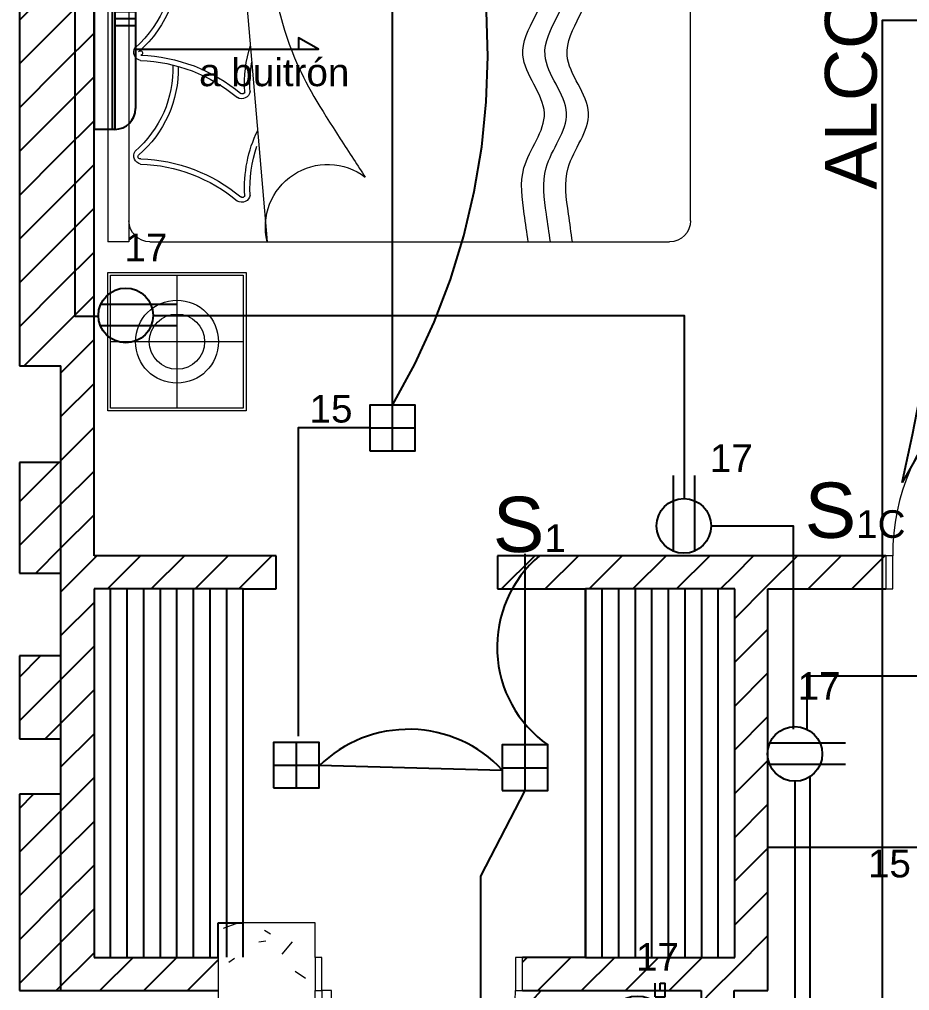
# Model space of a CAD drawing. Header units: inches. Extents: x 131 to 82119, y 71 to 16923.
# Drawn here: x 374.903 to 378.123, y 127.143 to 130.656 of the extents above; entities that cross this region are included whole.
import ezdxf
from ezdxf.enums import TextEntityAlignment as Align

# ---------------------------------------------------------------- set-up
doc = ezdxf.new("R2010")
doc.units = ezdxf.units.IN
doc.header["$MEASUREMENT"] = 0
doc.linetypes.add('HIDDEN', pattern=[9.525, 6.35, -3.175])
for name, color, linetype, lineweight in [('A-DOOR-____-MCUT', 31, 'Continuous', 18), ('A-DOOR-____-OTLN', 31, 'Continuous', 18), ('A-DOOR-FRAM-MCUT', 31, 'Continuous', 18), ('DUCTO-PARED O TECHO', 7, 'Continuous', 25), ('I-FURN-____-OTLN', 30, 'Continuous', 18), ('RED-TELEVISIÓN', 84, 'TELEVISION', 25), ('S-COLS-____-MCUT', 52, 'Continuous', 18), ('S-COLS-____-OTLN', 52, 'Continuous', 18), ('SIMBOLOGIA', 150, 'Continuous', 25), ('SIMBOLOGÍA', 150, 'Continuous', 25)]:
    doc.layers.add(name, color=color, linetype=linetype, lineweight=lineweight)
for name, color, linetype in [('Arquitectonico', 253, 'Continuous'), ('BLOQUES TOMAS Y LUCES', 140, 'Continuous'), ('INTERRUPTORES', 6, 'Continuous'), ('LAMPARAS', 20, 'Continuous'), ('LUCES Y TOMAS', 5, 'Continuous'), ('Retorno', 5, 'HIDDEN')]:
    doc.layers.add(name, color=color, linetype=linetype)
doc.styles.add('Arial_2', font='arial.ttf', dxfattribs={"height": 0.089295})
doc.styles.get("Standard").update_dxf_attribs({"font": 'arial.ttf'})
doc.linetypes.add('TELEVISION', pattern='A,0.32,-0.13,["TV",Standard,S=0.065,R=0,X=-0.065,Y=-0.0325],-0.13', length=0.58)
pattern_1 = [(45, (392.16384, 133.34242), (-0.07919596, 0.07919596), [])]

# ---------------------------------------------------------------- blocks, each defined once
blk = doc.blocks.new('M_Concrete-Rectangular-Column - Columna Concreto 0_50x0_35-V2-ARQ-P2')
at = {"layer": 'S-COLS-____-OTLN'}
h = blk.add_hatch(dxfattribs=at)
h.set_pattern_fill('FP_7', style=0, pattern_type=2)
h.set_pattern_definition([(320, (6.204, -16.366), (-0.047308, -0.546432), [0.057, -0.629]), (265, (6.204, -16.366), (0.57337, 0.105429), [0.046, -0.503]), (10.451, (6.2, -16.412), (0.525708, -0.440955), [0.049, -0.534]), (316.184, (6.357, -16.366), (-0.12606, -0.813123), [0.086, -0.943]), (6.636, (6.346, -16.434), (0.742252, -0.711995), [0.073, -0.801]), (261.184, (6.357, -16.366), (0.742616, -0.71223), [0.069, -0.754]), (291, (6.318, -16.443), (-0.306292, -0.454985), [0.057, -0.629]), (236, (6.318, -16.443), (0.552594, -0.185766), [0.046, -0.503]), (341.451, (6.293, -16.481), (0.246016, -0.640536), [0.049, -0.534]), (307.5, (6.204, -16.366), (0.2541166, -0.009206), [0.025, -0.472, 0.025, -0.485, -0.505]), (307.5, (6.204, -16.366), (0.2541166, -0.009206), [-1.007, 0.025, -0.48]), (277.5, (6.204, -16.366), (0.3007382, -0.2004608), [0.025, -0.266, 0.025, -0.46, -0.192]), (277.5, (6.204, -16.366), (0.3007382, -0.2004608), [-0.776, 0.025, -0.167]), (237.5, (6.204, -16.197), (-0.0170776, -0.406483), [0.025, -0.165, 0.025, -0.569, -0.789]), (237.5, (6.204, -16.197), (-0.0170776, -0.406483), [-0.785, 0.025, -0.764]), (227.5, (6.204, -16.12), (0.076008, -0.443999), [0.025, -0.223, 0.025, -0.37, -0.56]), (227.5, (6.204, -16.12), (0.076008, -0.443999), [-0.642, 0.025, -0.535])])
h.paths.add_polyline_path([(-0.25, -0.175), (0.25, -0.175), (0.25, 0.175), (-0.25, 0.175)], flags=0)
at = {"layer": 'S-COLS-____-MCUT'}
for p, q in [((0.1252, 0.175), (-0.25, 0.175)), ((-0.25, 0.175), (-0.25, -0.175)), ((0.25, -0.175), (0.25, 0.0845)), ((-0.25, -0.175), (0.0052, -0.175)), ((0.1252, -0.175), (0.25, -0.175))]:
    blk.add_line(p, q, dxfattribs=at)
blk = doc.blocks.new('Puertas Revit Lisas - 0_75  x 2_70-1766043-ARQ-P2')
at = {"layer": 'A-DOOR-____-MCUT'}
for p, q in [((0.35, 0.756825), (0.315, 0.756825)), ((0.315, 0.756825), (0.315, 0.056825)), ((0.35, 0.056825), (0.35, 0.756825)), ((0.315, 0.056825), (0.35, 0.056825))]:
    blk.add_line(p, q, dxfattribs=at)
at = {"layer": 'A-DOOR-____-OTLN'}
blk.add_arc((0.35, 0.056825), 0.7, 90, 180, dxfattribs=at)
at = {"layer": 'A-DOOR-FRAM-MCUT'}
for p, q in [((-0.35, 0.056825), (-0.375, 0.056825)), ((-0.375, 0.056825), (-0.375, -0.063175)), ((-0.35, -0.063175), (-0.35, 0.056825)), ((0.35, 0.056825), (0.35, -0.063175)), ((0.375, 0.056825), (0.35, 0.056825)), ((0.375, -0.063175), (0.375, 0.056825)), ((-0.375, -0.063175), (-0.35, -0.063175)), ((0.35, -0.063175), (0.375, -0.063175))]:
    blk.add_line(p, q, dxfattribs=at)
blk = doc.blocks.new('Puertas Revit Lisas - 0_85 X 2_70-1759834-ARQ-P2')
at = {"layer": 'A-DOOR-____-MCUT'}
for p, q in [((0.4, 0.856825), (0.365, 0.856825)), ((0.365, 0.856825), (0.365, 0.056825)), ((0.4, 0.056825), (0.4, 0.856825)), ((0.365, 0.056825), (0.4, 0.056825))]:
    blk.add_line(p, q, dxfattribs=at)
at = {"layer": 'A-DOOR-____-OTLN'}
blk.add_arc((0.4, 0.056825), 0.8, 90, 180, dxfattribs=at)
at = {"layer": 'A-DOOR-FRAM-MCUT'}
for p, q in [((-0.4, 0.056825), (-0.425, 0.056825)), ((-0.425, 0.056825), (-0.425, -0.063175)), ((-0.4, -0.063175), (-0.4, 0.056825)), ((0.4, 0.056825), (0.4, -0.063175)), ((0.425, 0.056825), (0.4, 0.056825)), ((0.425, -0.063175), (0.425, 0.056825)), ((-0.425, -0.063175), (-0.4, -0.063175)), ((0.4, -0.063175), (0.425, -0.063175))]:
    blk.add_line(p, q, dxfattribs=at)
blk = doc.blocks.new('CAMA DE 1.57')
at = {"layer": 'I-FURN-____-OTLN'}
for p, q in [((3303.355, 1491.157), (3304.955, 1491.157)), ((3303.355, 1491.0808), (3303.355, 1491.157)), ((3304.955, 1491.0808), (3304.955, 1491.157)), ((3303.355, 1491.0808), (3304.955, 1491.0808)), ((3303.355, 1489.125), (3303.355, 1491.0046)), ((3304.955, 1491.0046), (3304.955, 1489.125)), ((3303.355, 1490.7179), (3304.955, 1490.5805)), ((3304.8788, 1489.0488), (3303.4312, 1489.0488))]:
    blk.add_line(p, q, dxfattribs=at)
for centre, radius, start, end in [((3303.4312, 1491.0046), 0.0762, 90, 180), ((3304.8788, 1491.0046), 0.0762, 0, 90), ((3303.6023, 1491.3156), 0.4135, 262.6044, 319.3399), ((3303.6023, 1491.3156), 0.3941, 262.6044, 319.3399), ((3303.9538, 1491.3156), 0.4135, 262.6044, 319.3399), ((3303.9174, 1491.0323), 0.031, 11.394, 121.243), ((3303.9538, 1491.3156), 0.3941, 262.6044, 319.3399), ((3303.9212, 1491.0405), 0.0077, 338.8175, 132.6422), ((3304.2689, 1491.0323), 0.031, 11.394, 121.243), ((3304.2721, 1491.0396), 0.00801, 125.2131, 346.2466), ((3304.3283, 1491.3156), 0.3941, 268.1336, 319.3399), ((3304.3283, 1491.3156), 0.4135, 268.9318, 319.3399), ((3304.6433, 1491.0323), 0.031, 11.394, 121.243), ((3304.6471, 1491.0405), 0.0077, 338.8175, 132.6422), ((3304.5269, 1491.0593), 0.5989, 182.0664, 193.2946), ((3304.5269, 1491.0593), 0.5796, 182.0664, 193.7465), ((3304.8784, 1491.0593), 0.5989, 182.0664, 219.7959), ((3304.8784, 1491.0593), 0.5796, 182.0664, 219.7959), ((3305.2529, 1491.0593), 0.5989, 182.0664, 219.7959), ((3305.2529, 1491.0593), 0.5796, 182.0664, 219.7959), ((3303.5574, 1490.8943), 0.031, 100.7013, 211.609), ((3303.5498, 1490.8974), 0.00818, 94.4896, 244.4234), ((3303.9089, 1490.8943), 0.031, 100.7013, 211.609), ((3303.9013, 1490.8974), 0.00818, 94.4896, 244.4234), ((3303.0313, 1490.4869), 0.6346, 19.0613, 38.0554), ((3303.0313, 1490.4869), 0.6539, 18.3093, 38.0554), ((3303.3828, 1490.4869), 0.6346, 16.1216, 38.0554), ((3303.3828, 1490.4869), 0.6539, 15.4709, 38.0554), ((3304.3829, 1490.1943), 0.4681, 86.296, 107.2201), ((3304.4064, 1490.6727), 0.031, 280.1867, 30.4684), ((3304.4113, 1490.6703), 0.009, 282.0448, 39.1961), ((3304.7573, 1490.1943), 0.4681, 86.296, 116.0094), ((3304.7809, 1490.6727), 0.031, 280.1867, 30.4684), ((3304.7857, 1490.6703), 0.009, 282.0448, 39.1961), ((3304.3829, 1490.1943), 0.4488, 86.296, 100.0081), ((3304.7573, 1490.1943), 0.4488, 86.296, 109.3668), ((3304.9006, 1490.3618), 0.2254, 76.0392, 217.0757), ((3303.4312, 1489.125), 0.0762, 180, 270), ((3304.8788, 1489.125), 0.0762, 270, 0)]:
    blk.add_arc(centre, radius, start, end, dxfattribs=at)
for points, knots in [([(3303.355, 1490.6546), (3303.5285, 1490.6332), (3303.8463, 1490.5934), (3304.2603, 1490.5181), (3304.4711, 1490.3883), (3304.5819, 1490.3163), (3304.5819, 1490.3163), (3304.5819, 1490.3163), (3304.5819, 1490.3163), (3304.6319, 1490.2838), (3304.6819, 1490.2512), (3304.7208, 1490.2259)], [70.755132, 70.755132, 70.755132, 70.755132, 597.255165, 1033.739417, 1347.215247, 1347.215247, 1347.215247, 1347.215249, 1347.215249, 1347.215249, 1488.711878, 1488.711878, 1488.711878, 1488.711878]), ([(3304.955, 1489.6361), (3304.9217, 1489.6409), (3304.8884, 1489.6458), (3304.855, 1489.6506), (3304.7984, 1489.6588), (3304.6703, 1489.6775), (3304.4865, 1489.5149), (3304.2577, 1489.7424), (3304.0069, 1489.4664), (3303.7693, 1489.7462), (3303.5598, 1489.5152), (3303.4228, 1489.6058), (3303.355, 1489.6506)], [-0.098553, -0.098553, -0.098553, -0.098553, 0, 0, 0, 0.167365, 0.378819, 0.602552, 0.899917, 1.156055, 1.376976, 1.593118, 1.593118, 1.593118, 1.593118]), ([(3304.955, 1489.5561), (3304.9217, 1489.5609), (3304.8884, 1489.5658), (3304.855, 1489.5706), (3304.7984, 1489.5788), (3304.6703, 1489.5975), (3304.4865, 1489.4349), (3304.2577, 1489.6624), (3304.0069, 1489.3864), (3303.7693, 1489.6662), (3303.5598, 1489.4352), (3303.4228, 1489.5258), (3303.355, 1489.5706)], [-0.098553, -0.098553, -0.098553, -0.098553, 0, 0, 0, 0.167365, 0.378819, 0.602552, 0.899917, 1.156055, 1.376976, 1.593118, 1.593118, 1.593118, 1.593118]), ([(3304.955, 1489.4762), (3304.9217, 1489.481), (3304.8884, 1489.4858), (3304.855, 1489.4906), (3304.855, 1489.4906), (3304.855, 1489.4906), (3304.855, 1489.4906), (3304.7984, 1489.4988), (3304.6703, 1489.5175), (3304.4865, 1489.3549), (3304.2577, 1489.5824), (3304.0069, 1489.3064), (3303.7693, 1489.5862), (3303.5598, 1489.3552), (3303.4228, 1489.4458), (3303.355, 1489.4906)], [-0.098412, -0.098412, -0.098412, -0.098412, 0, 0, 0, 0, 0, 0, 0.167365, 0.378819, 0.602552, 0.899917, 1.156055, 1.376976, 1.593118, 1.593118, 1.593118, 1.593118])]:
    blk.add_open_spline(points, degree=3, knots=knots, dxfattribs=at)
blk = doc.blocks.new('MESA DE NOCHE')
at = {"layer": 'I-FURN-____-OTLN'}
for p, q in [((3304.8362, 1490.6446), (3305.3362, 1490.6446)), ((3304.8362, 1490.1446), (3304.8362, 1490.6446)), ((3304.8362, 1490.5684), (3304.8362, 1490.6446)), ((3304.8462, 1490.6346), (3305.3262, 1490.6346)), ((3304.8462, 1490.1546), (3304.8462, 1490.6346)), ((3305.0862, 1490.1546), (3305.0862, 1490.6346)), ((3305.3262, 1490.6346), (3305.3262, 1490.1546)), ((3305.3362, 1490.6446), (3305.3362, 1490.1446)), ((3305.3262, 1490.3946), (3304.8462, 1490.3946)), ((3305.3362, 1490.1446), (3304.8362, 1490.1446)), ((3305.3262, 1490.1546), (3304.8462, 1490.1546))]:
    blk.add_line(p, q, dxfattribs=at)
for radius in [0.15, 0.1]:
    blk.add_circle((3305.0862, 1490.3946), radius, dxfattribs=at)
blk = doc.blocks.new('TOMA')
at = {"layer": 'SIMBOLOGIA'}
for p, q in [((-0.0301, 0.2165), (-0.0301, 0.0062)), ((0.0294, 0.2165), (0.0294, 0.1463)), ((0.0294, 0.1463), (0.0294, 0.0059))]:
    blk.add_line(p, q, dxfattribs=at)
blk.add_circle((0, 0.0761), 0.0761, dxfattribs=at)
blk = doc.blocks.new('TOMA GFCI')
at = {"layer": 'BLOQUES TOMAS Y LUCES'}
for p, q in [((-0.0076, 0.044), (-0.3947, 0.044)), ((-0.0084, -0.0462), (-0.3947, -0.0462)), ((-0.003, -0.0813), (0.0598, -0.0813)), ((-0.003, -0.0813), (-0.003, -0.1274)), ((-0.003, -0.1274), (0.0598, -0.1274)), ((0.0284, -0.1043), (0.0598, -0.1043)), ((0.0598, -0.1043), (0.0598, -0.1274))]:
    blk.add_line(p, q, dxfattribs=at)
for centre, radius in [((-0.1319, 0), 0.1319), ((-0.0971, -0.0838), 0.0221)]:
    blk.add_circle(centre, radius, dxfattribs=at)
blk = doc.blocks.new('MINISPLIT')
at = {"layer": 'SIMBOLOGÍA'}
for p, q in [((-0.325, 0.15), (0.325, 0.15)), ((-0.025, 0.15), (-0.025, 0.075)), ((0, 0.15), (0, 0.075)), ((0.025, 0.15), (0.025, 0.075)), ((-0.4, 0.075), (-0.4, 0)), ((-0.4, 0.075), (0.4, 0.075)), ((0.4, 0.075), (0.4, 0)), ((-0.4, 0.065), (0.4, 0.065)), ((-0.4, 0), (0.4, 0))]:
    blk.add_line(p, q, dxfattribs=at)
for centre, start, end in [((-0.325, 0.075), 90, 180), ((0.325, 0.075), 0, 90)]:
    blk.add_arc(centre, 0.075, start, end, dxfattribs=at)

msp = doc.modelspace()

# ---------------------------------------------------------------- hatches: boundary and pattern name
at = {"layer": 'Arquitectonico'}
h = msp.add_hatch(dxfattribs=at)
h.set_pattern_fill('FP_1', color=256, angle=360, style=0, pattern_type=2)
h.set_pattern_definition(pattern_1)
h.paths.add_polyline_path([(374.9028, 129.4037), (375.0528, 129.4037), (375.0528, 132.8662), (374.9028, 132.8662), (374.9028, 129.5675)], flags=0)
h = msp.add_hatch(dxfattribs=at)
h.set_pattern_fill('FP_1', color=256, angle=360, style=0, pattern_type=2)
h.set_pattern_definition(pattern_1)
h.paths.add_polyline_path([(375.1728, 127.2634), (375.1728, 132.5762), (375.0528, 132.5762), (375.0528, 127.2634)], flags=0)
h = msp.add_hatch(dxfattribs=at)
h.set_pattern_fill('FP_1', color=256, angle=360, style=0, pattern_type=2)
h.set_pattern_definition(pattern_1)
h.paths.add_polyline_path([(375.0528, 128.6537), (375.0528, 129.0537), (374.9028, 129.0537), (374.9028, 128.6537)], flags=0)
h = msp.add_hatch(dxfattribs=at)
h.set_pattern_fill('FP_1', color=256, angle=360, style=0, pattern_type=2)
h.set_pattern_definition(pattern_1)
h.paths.add_polyline_path([(375.6224, 128.5961), (375.832, 128.5961), (375.832, 128.7161), (375.1728, 128.7161), (375.1728, 128.5961)], flags=0)
h = msp.add_hatch(dxfattribs=at)
h.set_pattern_fill('FP_1', color=256, angle=360, style=0, pattern_type=2)
h.set_pattern_definition(pattern_1)
h.paths.add_polyline_path([(376.9511, 128.5961), (377.4905, 128.5961), (377.4905, 128.7161), (376.632, 128.7161), (376.632, 128.5961)], flags=0)
h = msp.add_hatch(dxfattribs=at)
h.set_pattern_fill('FP_1', color=256, angle=360, style=0, pattern_type=2)
h.set_pattern_definition(pattern_1)
h.paths.add_polyline_path([(377.6105, 127.2034), (377.6105, 128.7161), (377.4905, 128.7161), (377.4905, 127.2034), (377.6085, 127.2034)], flags=0)
h = msp.add_hatch(dxfattribs=at)
h.set_pattern_fill('FP_1', color=256, angle=360, style=0, pattern_type=2)
h.set_pattern_definition(pattern_1)
h.paths.add_polyline_path([(379.007, 128.5961), (379.007, 128.7161), (378.887, 128.7161), (378.887, 128.5961)], flags=0)
h.paths.add_polyline_path([(378.037, 128.5961), (378.037, 128.7161), (377.6105, 128.7161), (377.6105, 128.5961), (377.7886, 128.5961)], flags=0)
h = msp.add_hatch(dxfattribs=at)
h.set_pattern_fill('FP_1', color=256, angle=360, style=0, pattern_type=2)
h.set_pattern_definition(pattern_1)
h.paths.add_polyline_path([(375.0528, 128.0537), (375.0528, 128.3537), (374.9028, 128.3537), (374.9028, 128.0537)], flags=0)
h = msp.add_hatch(dxfattribs=at)
h.set_pattern_fill('FP_1', color=256, angle=360, style=0, pattern_type=2)
h.set_pattern_definition(pattern_1)
h.paths.add_polyline_path([(375.0528, 127.1434), (375.0528, 127.8537), (374.9028, 127.8537), (374.9028, 127.1434)], flags=0)
h = msp.add_hatch(dxfattribs=at)
h.set_pattern_fill('FP_1', color=256, angle=360, style=0, pattern_type=2)
h.set_pattern_definition(pattern_1)
h.paths.add_polyline_path([(375.6224, 127.1434), (375.6224, 127.2634), (375.0528, 127.2634), (375.0528, 127.1434), (375.1728, 127.1434)], flags=0)
h = msp.add_hatch(dxfattribs=at)
h.set_pattern_fill('FP_1', color=256, angle=360, style=0, pattern_type=2)
h.set_pattern_definition(pattern_1)
h.paths.add_polyline_path([(376.9511, 127.1434), (377.4885, 127.1434), (377.4885, 127.2034), (377.4905, 127.2034), (377.4905, 127.2634), (376.7224, 127.2634), (376.7224, 127.1434)], flags=0)
h = msp.add_hatch(dxfattribs=at)
h.set_pattern_fill('FP_1', color=256, angle=360, style=0, pattern_type=2)
h.set_pattern_definition(pattern_1)
h.paths.add_polyline_path([(377.3685, 124.6437), (377.4885, 124.6437), (377.4885, 127.1434), (377.3685, 127.1434), (377.3685, 124.7334)], flags=0)

# ---------------------------------------------------------------- linework, layer by layer
msp.add_line((377.6105, 127.6617), (384.2736, 127.6617))
for p, q in [((374.9028, 132.8662), (374.9028, 129.4037)), ((375.1728, 128.7161), (375.1728, 132.5762)), ((374.9028, 129.4037), (375.0528, 129.4037)), ((375.0528, 127.1434), (375.0528, 129.4037)), ((375.0528, 129.4037), (375.0528, 129.4037)), ((375.0528, 129.0537), (374.9028, 129.0537)), ((374.9028, 129.0537), (374.9028, 128.6537)), ((375.832, 128.7161), (375.1728, 128.7161)), ((375.832, 128.5961), (375.832, 128.7161)), ((378.037, 128.7161), (376.632, 128.7161)), ((376.632, 128.7161), (376.632, 128.5961)), ((374.9028, 128.6537), (375.0528, 128.6537)), ((375.7128, 128.5961), (375.1728, 128.5961)), ((375.1728, 128.5961), (375.1728, 127.2634)), ((375.2328, 127.2637), (375.2328, 128.5961)), ((375.2928, 127.2637), (375.2928, 128.5961)), ((375.3528, 127.2637), (375.3528, 128.5961)), ((375.4128, 127.2637), (375.4128, 128.5961)), ((375.4728, 127.2637), (375.4728, 128.5961)), ((375.5328, 127.2637), (375.5328, 128.5961)), ((375.5928, 127.2637), (375.5928, 128.5961)), ((375.6528, 127.2637), (375.6528, 128.5961)), ((375.7128, 128.5961), (375.832, 128.5961)), ((375.7128, 127.3883), (375.7128, 128.5961)), ((375.7128, 127.2637), (375.7128, 128.5961)), ((376.632, 128.5961), (376.9511, 128.5961)), ((377.4905, 128.5961), (376.9511, 128.5961)), ((376.9511, 128.5961), (376.9511, 127.2634)), ((376.9511, 127.2637), (376.9511, 128.5961)), ((377.0111, 127.2637), (377.0111, 128.5961)), ((377.0711, 127.2637), (377.0711, 128.5961)), ((377.1311, 127.2637), (377.1311, 128.5961)), ((377.1911, 127.2637), (377.1911, 128.5961)), ((377.2511, 127.2637), (377.2511, 128.5961)), ((377.3111, 127.2637), (377.3111, 128.5961)), ((377.3711, 127.2637), (377.3711, 128.5961)), ((377.4311, 127.2637), (377.4311, 128.5961)), ((377.4905, 127.2634), (377.4905, 128.5961)), ((377.6105, 127.1434), (377.6105, 128.5961)), ((377.6105, 128.5961), (378.037, 128.5961)), ((375.0528, 128.3537), (374.9028, 128.3537)), ((374.9028, 128.3537), (374.9028, 128.0537)), ((374.9028, 128.0537), (375.0528, 128.0537)), ((375.0528, 127.8537), (374.9028, 127.8537)), ((374.9028, 127.8537), (374.9028, 127.1434)), ((375.6224, 127.2634), (375.6224, 127.3883)), ((375.6224, 127.3883), (375.7128, 127.3883)), ((375.1728, 127.2634), (375.6224, 127.2634)), ((376.9511, 127.2634), (376.7224, 127.2634)), ((376.9511, 127.2634), (377.4905, 127.2634)), ((377.6085, 127.2034), (377.6085, 127.2034)), ((374.9028, 127.1434), (375.6224, 127.1434)), ((376.7224, 127.1434), (377.3685, 127.1434)), ((377.3685, 127.1434), (377.3685, 125.4437)), ((377.4885, 124.6437), (377.4885, 127.1434)), ((377.4885, 127.1434), (377.6105, 127.1434))]:
    msp.add_line(p, q, dxfattribs=at)
at = {"layer": 'DUCTO-PARED O TECHO'}
for points in [[(378.4009, 131.8674), (378.482, 131.8674), (378.482, 129.6548), (378.0966, 128.9809)], [(375.1887, 131.8163), (375.1028, 131.8163), (375.1028, 129.5833), (375.185, 129.5833)], [(376.2526, 129.2609), (376.2526, 131.7835)], [(375.3244, 130.5484), (375.9852, 130.5484), (375.9122, 130.5899), (375.9122, 130.5484)], [(375.3863, 129.5856), (377.3078, 129.5856), (377.3078, 128.9198)], [(376.1703, 129.1786), (375.9111, 129.1786), (375.9111, 128.0634)], [(377.4052, 128.8241), (377.7023, 128.8241), (377.7023, 128.0888)], [(376.732, 128.0319), (376.732, 128.7228)], [(375.987, 127.9589), (376.6496, 127.9412)], [(377.7618, 127.9162), (377.7618, 124.432), (377.6935, 124.364)], [(376.5724, 126.3718), (376.5724, 127.557), (376.732, 127.8671)], [(377.7085, 127.9006), (377.7085, 127.0366), (377.2406, 127.0366)]]:
    msp.add_lwpolyline(points, dxfattribs=at)
msp.add_lwpolyline([(377.7526, 128.0878), (377.7526, 128.2821), (378.1846, 128.2821, 1), (378.2878, 128.2821), (384.0469, 128.2821), (384.1143, 128.1891)], format="xyb", dxfattribs=at)
at = {"layer": 'LAMPARAS'}
for p, q in [((376.2526, 129.0962), (376.2526, 129.2609)), ((376.1703, 129.1786), (376.335, 129.1786)), ((375.987, 128.0412), (375.8223, 128.0412)), ((375.8223, 128.0412), (375.8223, 127.8765)), ((375.9047, 127.8765), (375.9047, 128.0412)), ((376.8143, 128.0319), (376.6496, 128.0319)), ((376.6496, 128.0319), (376.6496, 127.8671)), ((376.732, 127.8671), (376.732, 128.0319)), ((375.8223, 127.9589), (375.987, 127.9589)), ((376.6496, 127.9495), (376.8143, 127.9495)), ((375.8223, 127.8765), (375.987, 127.8765)), ((376.6496, 127.8671), (376.8143, 127.8671))]:
    msp.add_line(p, q, dxfattribs=at)
for points in [[(376.1703, 129.0962), (376.335, 129.0962), (376.335, 129.2609), (376.1703, 129.2609)], [(375.8223, 127.8765), (375.987, 127.8765), (375.987, 128.0412), (375.8223, 128.0412)], [(376.6496, 127.8671), (376.8143, 127.8671), (376.8143, 128.0319), (376.6496, 128.0319)]]:
    msp.add_lwpolyline(points, close=True, dxfattribs=at)
at = {"layer": 'RED-TELEVISIÓN'}
msp.add_lwpolyline([(378.3069, 119.4694), (378.0249, 119.4694), (378.0249, 130.6539), (378.7406, 130.6539)], dxfattribs=at)
at = {"layer": 'Retorno'}
for centre, radius, start, end in [((374.0924, 130.5297), 2.5053, 329.5723, 30.0714), ((368.2314, 131.1728), 10.1058, 347.47348, 3.4736), ((377.0638, 128.3859), 0.433, 130.3091, 234.8326), ((376.3111, 127.6258), 0.4627, 42.9759, 134.4556), ((377.3777, 126.5613), 0.8273, 135.2843, 193.2459)]:
    msp.add_arc(centre, radius, start, end, dxfattribs=at)

# ---------------------------------------------------------------- block references
at = {"layer": 'Arquitectonico', "xscale": -1, "rotation": 90}
msp.add_blockref('CAMA DE 1.57', (1866.3798, 3434.8068), dxfattribs=at)
at = {"layer": 'Arquitectonico'}
for name, p, rotation in [('MESA DE NOCHE', (1865.8674, -3175.5956), 90), ('M_Concrete-Rectangular-Column - Columna Concreto 0_50x0_35-V2-ARQ-P2', (375.7974, 127.1383), 90), ('Puertas Revit Lisas - 0_75  x 2_70-1766043-ARQ-P2', (376.3474, 127.2002), 180)]:
    msp.add_blockref(name, p, dxfattribs=dict(at, rotation=rotation))
msp.add_blockref('Puertas Revit Lisas - 0_85 X 2_70-1759834-ARQ-P2', (378.462, 128.6592), dxfattribs=at)
at = {"layer": 'LUCES Y TOMAS', "color": 3, "xscale": 0.7874015748031495, "yscale": 0.7874015748031495, "rotation": 90}
msp.add_blockref('TOMA GFCI', (377.1381, 127.1236), dxfattribs=at)
at = {"layer": 'SIMBOLOGIA', "rotation": 269.9999999999999}
msp.add_blockref('MINISPLIT', (375.1728, 130.6585), dxfattribs=at)
at = {"layer": 'SIMBOLOGIA', "xscale": 1.29829461337991, "yscale": 1.29829461337991, "zscale": 1.29829461337991, "rotation": 270}
for p in [(375.1887, 129.5856), (377.6096, 127.9994)]:
    msp.add_blockref('TOMA', p, dxfattribs=at)
at = {"layer": 'SIMBOLOGIA', "xscale": 1.29829461337991, "yscale": 1.29829461337991, "zscale": 1.29829461337991}
msp.add_blockref('TOMA', (377.3064, 128.7253), dxfattribs=at)

# ---------------------------------------------------------------- texts
for s, p in [('a buitrón', (375.8247, 130.4148)), ('17', (375.3606, 129.781)), ('15', (376.0301, 129.1981)), ('17', (377.4783, 129.0195)), ('17', (377.796, 128.1953)), ('15', (378.05, 127.5528)), ('17', (377.2112, 127.2152))]:
    msp.add_text(s, height=0.1).set_placement(p, align=Align.CENTER)
at = {"layer": 'Arquitectonico', "insert": (377.8168, 130.0403), "char_height": 0.1875, "width": 1.635442, "attachment_point": 1, "rotation": 90, "style": 'Arial_2'}
msp.add_mtext('ALCOBA  2', dxfattribs=at)
at = {"layer": 'INTERRUPTORES', "char_height": 0.2, "attachment_point": 1}
for s, insert in [('\\pt0.0082306;S{\\H0.5x;1C}', (377.7435, 128.9809)), ('\\pt0.0082306;S{\\H0.5x;1}', (376.6156, 128.9296))]:
    msp.add_mtext_dynamic_manual_height_columns(s, width=0.353086, gutter_width=12.5, heights=[0], dxfattribs=dict(at, insert=insert))

doc.saveas('drawing.dxf')
